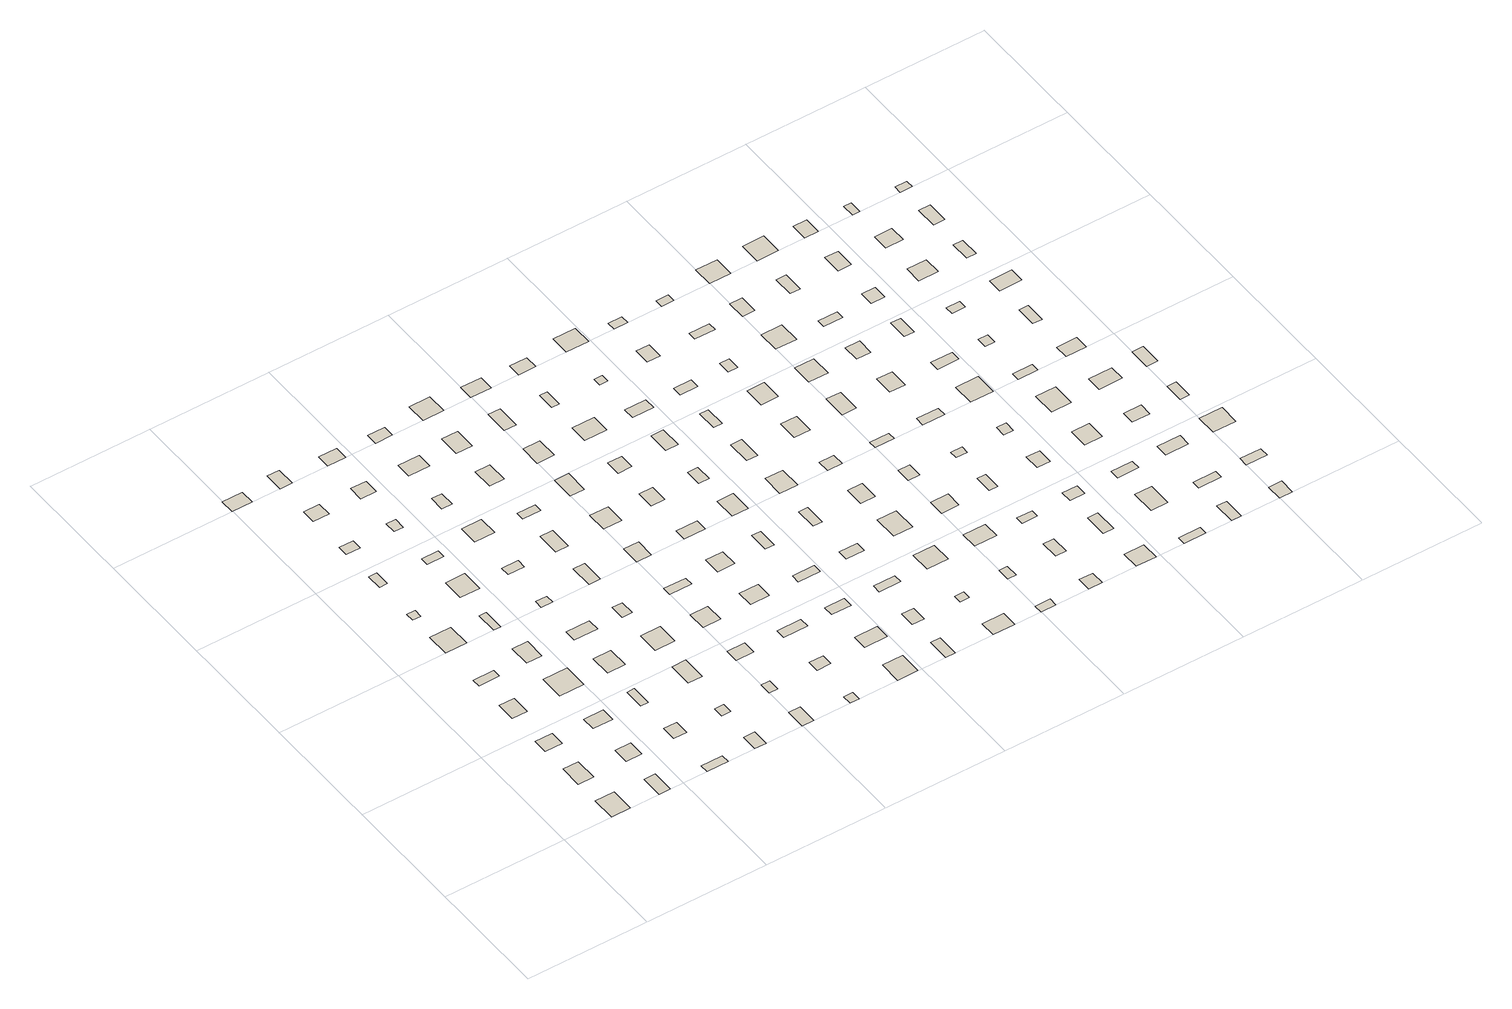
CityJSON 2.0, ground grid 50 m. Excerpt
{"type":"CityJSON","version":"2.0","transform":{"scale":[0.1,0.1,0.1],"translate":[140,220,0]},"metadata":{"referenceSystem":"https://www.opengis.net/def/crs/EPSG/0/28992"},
"CityObjects":{
"building1":{"type":"Building","attributes":{"roofType":"Gabled","yearOfConstruction":1996,"function":"Residential","storeysAboveGround":1},"geometry":[{"type":"MultiSurface","lod":"0","boundaries":[[[0,1,2,3]]]}]},
"building2":{"type":"Building","attributes":{"roofType":"Gabled","yearOfConstruction":1996,"function":"Residential","storeysAboveGround":1},"geometry":[{"type":"MultiSurface","lod":"0","boundaries":[[[4,5,6,7]]]}]},
"building3":{"type":"Building","attributes":{"roofType":"Flat","yearOfConstruction":2002,"function":"Residential","storeysAboveGround":4},"geometry":[{"type":"MultiSurface","lod":"0","boundaries":[[[8,9,10,11]]]}]},
"building4":{"type":"Building","attributes":{"roofType":"Hipped","yearOfConstruction":1972,"function":"Residential","storeysAboveGround":3},"geometry":[{"type":"MultiSurface","lod":"0","boundaries":[[[12,13,14,15]]]}]},
"building5":{"type":"Building","attributes":{"roofType":"Gabled","yearOfConstruction":1949,"function":"Residential","storeysAboveGround":3},"geometry":[{"type":"MultiSurface","lod":"0","boundaries":[[[16,17,18,19]]]}]},
"building6":{"type":"Building","attributes":{"roofType":"Flat","yearOfConstruction":1962,"function":"Residential","storeysAboveGround":5},"geometry":[{"type":"MultiSurface","lod":"0","boundaries":[[[20,21,22,23]]]}]},
"building7":{"type":"Building","attributes":{"roofType":"Shed","yearOfConstruction":1984,"function":"Industrial","storeysAboveGround":1},"geometry":[{"type":"MultiSurface","lod":"0","boundaries":[[[24,25,26,27]]]}]},
"building8":{"type":"Building","attributes":{"roofType":"Hipped","yearOfConstruction":1967,"function":"Residential","storeysAboveGround":1},"geometry":[{"type":"MultiSurface","lod":"0","boundaries":[[[28,29,30,31]]]}]},
"building9":{"type":"Building","attributes":{"roofType":"Flat","yearOfConstruction":2000,"function":"Residential","storeysAboveGround":4},"geometry":[{"type":"MultiSurface","lod":"0","boundaries":[[[32,33,34,35]]]}]},
"building10":{"type":"Building","attributes":{"roofType":"Flat","yearOfConstruction":2014,"function":"Industrial","storeysAboveGround":5},"geometry":[{"type":"MultiSurface","lod":"0","boundaries":[[[36,37,38,39]]]}]},
"building11":{"type":"Building","attributes":{"roofType":"Flat","yearOfConstruction":1978,"function":"Residential","storeysAboveGround":1},"geometry":[{"type":"MultiSurface","lod":"0","boundaries":[[[40,41,42,43]]]}]},
"building12":{"type":"Building","attributes":{"roofType":"Flat","yearOfConstruction":2001,"function":"Residential","storeysAboveGround":5},"geometry":[{"type":"MultiSurface","lod":"0","boundaries":[[[44,45,46,47]]]}]},
"building13":{"type":"Building","attributes":{"roofType":"Flat","yearOfConstruction":1983,"function":"Residential","storeysAboveGround":5},"geometry":[{"type":"MultiSurface","lod":"0","boundaries":[[[48,49,50,51]]]}]},
"building14":{"type":"Building","attributes":{"roofType":"Flat","yearOfConstruction":1979,"function":"Residential","storeysAboveGround":4},"geometry":[{"type":"MultiSurface","lod":"0","boundaries":[[[52,53,54,55]]]}]},
"building15":{"type":"Building","attributes":{"roofType":"Flat","yearOfConstruction":1981,"function":"Industrial","storeysAboveGround":1},"geometry":[{"type":"MultiSurface","lod":"0","boundaries":[[[56,57,58,59]]]}]},
"building16":{"type":"Building","attributes":{"roofType":"Flat","yearOfConstruction":2008,"function":"Residential","storeysAboveGround":4},"geometry":[{"type":"MultiSurface","lod":"0","boundaries":[[[60,61,62,63]]]}]},
"building17":{"type":"Building","attributes":{"roofType":"Pyramidal","yearOfConstruction":1965,"function":"Residential","storeysAboveGround":1},"geometry":[{"type":"MultiSurface","lod":"0","boundaries":[[[64,65,66,67]]]}]},
"building18":{"type":"Building","attributes":{"roofType":"Flat","yearOfConstruction":1945,"function":"Industrial","storeysAboveGround":4},"geometry":[{"type":"MultiSurface","lod":"0","boundaries":[[[68,69,70,71]]]}]},
"building19":{"type":"Building","attributes":{"roofType":"Gabled","yearOfConstruction":2014,"function":"Residential","storeysAboveGround":2},"geometry":[{"type":"MultiSurface","lod":"0","boundaries":[[[72,73,74,75]]]}]},
"building20":{"type":"Building","attributes":{"roofType":"Shed","yearOfConstruction":1977,"function":"Residential","storeysAboveGround":1},"geometry":[{"type":"MultiSurface","lod":"0","boundaries":[[[76,77,78,79]]]}]},
"building21":{"type":"Building","attributes":{"roofType":"Flat","yearOfConstruction":1972,"function":"Residential","storeysAboveGround":4},"geometry":[{"type":"MultiSurface","lod":"0","boundaries":[[[80,81,82,83]]]}]},
"building22":{"type":"Building","attributes":{"roofType":"Flat","yearOfConstruction":2009,"function":"Residential","storeysAboveGround":1},"geometry":[{"type":"MultiSurface","lod":"0","boundaries":[[[84,85,86,87]]]}]},
"building23":{"type":"Building","attributes":{"roofType":"Flat","yearOfConstruction":2013,"function":"Residential","storeysAboveGround":5},"geometry":[{"type":"MultiSurface","lod":"0","boundaries":[[[88,89,90,91]]]}]},
"building24":{"type":"Building","attributes":{"roofType":"Flat","yearOfConstruction":1987,"function":"Residential","storeysAboveGround":4},"geometry":[{"type":"MultiSurface","lod":"0","boundaries":[[[92,93,94,95]]]}]},
"building25":{"type":"Building","attributes":{"roofType":"Pyramidal","yearOfConstruction":2013,"function":"Residential","storeysAboveGround":2},"geometry":[{"type":"MultiSurface","lod":"0","boundaries":[[[96,97,98,99]]]}]},
"building26":{"type":"Building","attributes":{"roofType":"Flat","yearOfConstruction":2000,"function":"Residential","storeysAboveGround":4},"geometry":[{"type":"MultiSurface","lod":"0","boundaries":[[[100,101,102,103]]]}]},
"building27":{"type":"Building","attributes":{"roofType":"Flat","yearOfConstruction":1982,"function":"Residential","storeysAboveGround":5},"geometry":[{"type":"MultiSurface","lod":"0","boundaries":[[[104,105,106,107]]]}]},
"building28":{"type":"Building","attributes":{"roofType":"Hipped","yearOfConstruction":1953,"function":"Residential","storeysAboveGround":2},"geometry":[{"type":"MultiSurface","lod":"0","boundaries":[[[108,109,110,111]]]}]},
"building29":{"type":"Building","attributes":{"roofType":"Flat","yearOfConstruction":2005,"function":"Residential","storeysAboveGround":5},"geometry":[{"type":"MultiSurface","lod":"0","boundaries":[[[112,113,114,115]]]}]},
"building30":{"type":"Building","attributes":{"roofType":"Flat","yearOfConstruction":1994,"function":"Industrial","storeysAboveGround":5},"geometry":[{"type":"MultiSurface","lod":"0","boundaries":[[[116,117,118,119]]]}]},
"building31":{"type":"Building","attributes":{"roofType":"Pyramidal","yearOfConstruction":1973,"function":"Residential","storeysAboveGround":2},"geometry":[{"type":"MultiSurface","lod":"0","boundaries":[[[120,121,122,123]]]}]},
"building32":{"type":"Building","attributes":{"roofType":"Flat","yearOfConstruction":1960,"function":"Residential","storeysAboveGround":5},"geometry":[{"type":"MultiSurface","lod":"0","boundaries":[[[124,125,126,127]]]}]},
"building33":{"type":"Building","attributes":{"roofType":"Flat","yearOfConstruction":1960,"function":"Residential","storeysAboveGround":4},"geometry":[{"type":"MultiSurface","lod":"0","boundaries":[[[128,129,130,131]]]}]},
"building34":{"type":"Building","attributes":{"roofType":"Pyramidal","yearOfConstruction":1958,"function":"Residential","storeysAboveGround":1},"geometry":[{"type":"MultiSurface","lod":"0","boundaries":[[[132,133,134,135]]]}]},
"building35":{"type":"Building","attributes":{"roofType":"Flat","yearOfConstruction":1995,"function":"Residential","storeysAboveGround":4},"geometry":[{"type":"MultiSurface","lod":"0","boundaries":[[[136,137,138,139]]]}]},
"building36":{"type":"Building","attributes":{"roofType":"Flat","yearOfConstruction":1995,"function":"Residential","storeysAboveGround":4},"geometry":[{"type":"MultiSurface","lod":"0","boundaries":[[[140,141,142,143]]]}]},
"building37":{"type":"Building","attributes":{"roofType":"Flat","yearOfConstruction":1994,"function":"Residential","storeysAboveGround":2},"geometry":[{"type":"MultiSurface","lod":"0","boundaries":[[[144,145,146,147]]]}]},
"building38":{"type":"Building","attributes":{"roofType":"Pyramidal","yearOfConstruction":1971,"function":"Residential","storeysAboveGround":3},"geometry":[{"type":"MultiSurface","lod":"0","boundaries":[[[148,149,150,151]]]}]},
"building39":{"type":"Building","attributes":{"roofType":"Hipped","yearOfConstruction":1962,"function":"Residential","storeysAboveGround":3},"geometry":[{"type":"MultiSurface","lod":"0","boundaries":[[[152,153,154,155]]]}]},
"building40":{"type":"Building","attributes":{"roofType":"Shed","yearOfConstruction":1961,"function":"Residential","storeysAboveGround":2},"geometry":[{"type":"MultiSurface","lod":"0","boundaries":[[[156,157,158,159]]]}]},
"building41":{"type":"Building","attributes":{"roofType":"Hipped","yearOfConstruction":2009,"function":"Residential","storeysAboveGround":3},"geometry":[{"type":"MultiSurface","lod":"0","boundaries":[[[160,161,162,163]]]}]},
"building42":{"type":"Building","attributes":{"roofType":"Gabled","yearOfConstruction":1947,"function":"Residential","storeysAboveGround":3},"geometry":[{"type":"MultiSurface","lod":"0","boundaries":[[[164,165,166,167]]]}]},
"building43":{"type":"Building","attributes":{"roofType":"Pyramidal","yearOfConstruction":1949,"function":"Industrial","storeysAboveGround":1},"geometry":[{"type":"MultiSurface","lod":"0","boundaries":[[[168,169,170,171]]]}]},
"building44":{"type":"Building","attributes":{"roofType":"Flat","yearOfConstruction":1952,"function":"Residential","storeysAboveGround":5},"geometry":[{"type":"MultiSurface","lod":"0","boundaries":[[[172,173,174,175]]]}]},
"building45":{"type":"Building","attributes":{"roofType":"Flat","yearOfConstruction":1963,"function":"Industrial","storeysAboveGround":4},"geometry":[{"type":"MultiSurface","lod":"0","boundaries":[[[176,177,178,179]]]}]},
"building46":{"type":"Building","attributes":{"roofType":"Gabled","yearOfConstruction":1976,"function":"Industrial","storeysAboveGround":2},"geometry":[{"type":"MultiSurface","lod":"0","boundaries":[[[180,181,182,183]]]}]},
"building47":{"type":"Building","attributes":{"roofType":"Flat","yearOfConstruction":1953,"function":"Residential","storeysAboveGround":3},"geometry":[{"type":"MultiSurface","lod":"0","boundaries":[[[184,185,186,187]]]}]},
"building48":{"type":"Building","attributes":{"roofType":"Gabled","yearOfConstruction":1967,"function":"Residential","storeysAboveGround":3},"geometry":[{"type":"MultiSurface","lod":"0","boundaries":[[[188,189,190,191]]]}]},
"building49":{"type":"Building","attributes":{"roofType":"Pyramidal","yearOfConstruction":1972,"function":"Residential","storeysAboveGround":1},"geometry":[{"type":"MultiSurface","lod":"0","boundaries":[[[192,193,194,195]]]}]},
"building50":{"type":"Building","attributes":{"roofType":"Shed","yearOfConstruction":1945,"function":"Residential","storeysAboveGround":2},"geometry":[{"type":"MultiSurface","lod":"0","boundaries":[[[196,197,198,199]]]}]},
"building51":{"type":"Building","attributes":{"roofType":"Flat","yearOfConstruction":1978,"function":"Residential","storeysAboveGround":2},"geometry":[{"type":"MultiSurface","lod":"0","boundaries":[[[200,201,202,203]]]}]},
"building52":{"type":"Building","attributes":{"roofType":"Flat","yearOfConstruction":1962,"function":"Residential","storeysAboveGround":3},"geometry":[{"type":"MultiSurface","lod":"0","boundaries":[[[204,205,206,207]]]}]},
"building53":{"type":"Building","attributes":{"roofType":"Flat","yearOfConstruction":1951,"function":"Residential","storeysAboveGround":3},"geometry":[{"type":"MultiSurface","lod":"0","boundaries":[[[208,209,210,211]]]}]},
"building54":{"type":"Building","attributes":{"roofType":"Pyramidal","yearOfConstruction":2001,"function":"Residential","storeysAboveGround":3},"geometry":[{"type":"MultiSurface","lod":"0","boundaries":[[[212,213,214,215]]]}]},
"building55":{"type":"Building","attributes":{"roofType":"Gabled","yearOfConstruction":1983,"function":"Residential","storeysAboveGround":3},"geometry":[{"type":"MultiSurface","lod":"0","boundaries":[[[216,217,218,219]]]}]},
"building56":{"type":"Building","attributes":{"roofType":"Flat","yearOfConstruction":1992,"function":"Residential","storeysAboveGround":4},"geometry":[{"type":"MultiSurface","lod":"0","boundaries":[[[220,221,222,223]]]}]},
"building57":{"type":"Building","attributes":{"roofType":"Flat","yearOfConstruction":2005,"function":"Residential","storeysAboveGround":4},"geometry":[{"type":"MultiSurface","lod":"0","boundaries":[[[224,225,226,227]]]}]},
"building58":{"type":"Building","attributes":{"roofType":"Flat","yearOfConstruction":2009,"function":"Residential","storeysAboveGround":3},"geometry":[{"type":"MultiSurface","lod":"0","boundaries":[[[228,229,230,231]]]}]},
"building59":{"type":"Building","attributes":{"roofType":"Shed","yearOfConstruction":2012,"function":"Residential","storeysAboveGround":1},"geometry":[{"type":"MultiSurface","lod":"0","boundaries":[[[232,233,234,235]]]}]},
"building60":{"type":"Building","attributes":{"roofType":"Gabled","yearOfConstruction":1988,"function":"Residential","storeysAboveGround":1},"geometry":[{"type":"MultiSurface","lod":"0","boundaries":[[[236,237,238,239]]]}]},
"building61":{"type":"Building","attributes":{"roofType":"Pyramidal","yearOfConstruction":1962,"function":"Residential","storeysAboveGround":1},"geometry":[{"type":"MultiSurface","lod":"0","boundaries":[[[240,241,242,243]]]}]},
"building62":{"type":"Building","attributes":{"roofType":"Flat","yearOfConstruction":1955,"function":"Residential","storeysAboveGround":4},"geometry":[{"type":"MultiSurface","lod":"0","boundaries":[[[244,245,246,247]]]}]},
"building63":{"type":"Building","attributes":{"roofType":"Flat","yearOfConstruction":1963,"function":"Residential","storeysAboveGround":5},"geometry":[{"type":"MultiSurface","lod":"0","boundaries":[[[248,249,250,251]]]}]},
"building64":{"type":"Building","attributes":{"roofType":"Flat","yearOfConstruction":1989,"function":"Residential","storeysAboveGround":5},"geometry":[{"type":"MultiSurface","lod":"0","boundaries":[[[252,253,254,255]]]}]},
"building65":{"type":"Building","attributes":{"roofType":"Gabled","yearOfConstruction":1988,"function":"Residential","storeysAboveGround":3},"geometry":[{"type":"MultiSurface","lod":"0","boundaries":[[[256,257,258,259]]]}]},
"building66":{"type":"Building","attributes":{"roofType":"Pyramidal","yearOfConstruction":2003,"function":"Residential","storeysAboveGround":1},"geometry":[{"type":"MultiSurface","lod":"0","boundaries":[[[260,261,262,263]]]}]},
"building67":{"type":"Building","attributes":{"roofType":"Flat","yearOfConstruction":2008,"function":"Residential","storeysAboveGround":4},"geometry":[{"type":"MultiSurface","lod":"0","boundaries":[[[264,265,266,267]]]}]},
"building68":{"type":"Building","attributes":{"roofType":"Flat","yearOfConstruction":1965,"function":"Residential","storeysAboveGround":5},"geometry":[{"type":"MultiSurface","lod":"0","boundaries":[[[268,269,270,271]]]}]},
"building69":{"type":"Building","attributes":{"roofType":"Flat","yearOfConstruction":1985,"function":"Residential","storeysAboveGround":4},"geometry":[{"type":"MultiSurface","lod":"0","boundaries":[[[272,273,274,275]]]}]},
"building70":{"type":"Building","attributes":{"roofType":"Shed","yearOfConstruction":1958,"function":"Residential","storeysAboveGround":1},"geometry":[{"type":"MultiSurface","lod":"0","boundaries":[[[276,277,278,279]]]}]},
"building71":{"type":"Building","attributes":{"roofType":"Flat","yearOfConstruction":2007,"function":"Residential","storeysAboveGround":4},"geometry":[{"type":"MultiSurface","lod":"0","boundaries":[[[280,281,282,283]]]}]},
"building72":{"type":"Building","attributes":{"roofType":"Hipped","yearOfConstruction":2006,"function":"Residential","storeysAboveGround":2},"geometry":[{"type":"MultiSurface","lod":"0","boundaries":[[[284,285,286,287]]]}]},
"building73":{"type":"Building","attributes":{"roofType":"Gabled","yearOfConstruction":1975,"function":"Residential","storeysAboveGround":3},"geometry":[{"type":"MultiSurface","lod":"0","boundaries":[[[288,289,290,291]]]}]},
"building74":{"type":"Building","attributes":{"roofType":"Flat","yearOfConstruction":1982,"function":"Residential","storeysAboveGround":5},"geometry":[{"type":"MultiSurface","lod":"0","boundaries":[[[292,293,294,295]]]}]},
"building75":{"type":"Building","attributes":{"roofType":"Shed","yearOfConstruction":2003,"function":"Industrial","storeysAboveGround":1},"geometry":[{"type":"MultiSurface","lod":"0","boundaries":[[[296,297,298,299]]]}]},
"building76":{"type":"Building","attributes":{"roofType":"Shed","yearOfConstruction":1969,"function":"Residential","storeysAboveGround":3},"geometry":[{"type":"MultiSurface","lod":"0","boundaries":[[[300,301,302,303]]]}]},
"building77":{"type":"Building","attributes":{"roofType":"Pyramidal","yearOfConstruction":1982,"function":"Residential","storeysAboveGround":2},"geometry":[{"type":"MultiSurface","lod":"0","boundaries":[[[304,305,306,307]]]}]},
"building78":{"type":"Building","attributes":{"roofType":"Pyramidal","yearOfConstruction":1997,"function":"Residential","storeysAboveGround":3},"geometry":[{"type":"MultiSurface","lod":"0","boundaries":[[[308,309,310,311]]]}]},
"building79":{"type":"Building","attributes":{"roofType":"Shed","yearOfConstruction":1974,"function":"Residential","storeysAboveGround":3},"geometry":[{"type":"MultiSurface","lod":"0","boundaries":[[[312,313,314,315]]]}]},
"building80":{"type":"Building","attributes":{"roofType":"Flat","yearOfConstruction":1969,"function":"Residential","storeysAboveGround":4},"geometry":[{"type":"MultiSurface","lod":"0","boundaries":[[[316,317,318,319]]]}]},
"building81":{"type":"Building","attributes":{"roofType":"Shed","yearOfConstruction":1960,"function":"Residential","storeysAboveGround":1},"geometry":[{"type":"MultiSurface","lod":"0","boundaries":[[[320,321,322,323]]]}]},
"building82":{"type":"Building","attributes":{"roofType":"Shed","yearOfConstruction":2000,"function":"Residential","storeysAboveGround":2},"geometry":[{"type":"MultiSurface","lod":"0","boundaries":[[[324,325,326,327]]]}]},
"building83":{"type":"Building","attributes":{"roofType":"Flat","yearOfConstruction":1983,"function":"Residential","storeysAboveGround":4},"geometry":[{"type":"MultiSurface","lod":"0","boundaries":[[[328,329,330,331]]]}]},
"building84":{"type":"Building","attributes":{"roofType":"Flat","yearOfConstruction":2013,"function":"Residential","storeysAboveGround":5},"geometry":[{"type":"MultiSurface","lod":"0","boundaries":[[[332,333,334,335]]]}]},
"building85":{"type":"Building","attributes":{"roofType":"Flat","yearOfConstruction":1966,"function":"Industrial","storeysAboveGround":4},"geometry":[{"type":"MultiSurface","lod":"0","boundaries":[[[336,337,338,339]]]}]},
"building86":{"type":"Building","attributes":{"roofType":"Flat","yearOfConstruction":1994,"function":"Industrial","storeysAboveGround":4},"geometry":[{"type":"MultiSurface","lod":"0","boundaries":[[[340,341,342,343]]]}]},
"building87":{"type":"Building","attributes":{"roofType":"Hipped","yearOfConstruction":1981,"function":"Industrial","storeysAboveGround":1},"geometry":[{"type":"MultiSurface","lod":"0","boundaries":[[[344,345,346,347]]]}]},
"building88":{"type":"Building","attributes":{"roofType":"Flat","yearOfConstruction":1978,"function":"Residential","storeysAboveGround":5},"geometry":[{"type":"MultiSurface","lod":"0","boundaries":[[[348,349,350,351]]]}]},
"building89":{"type":"Building","attributes":{"roofType":"Flat","yearOfConstruction":1945,"function":"Residential","storeysAboveGround":5},"geometry":[{"type":"MultiSurface","lod":"0","boundaries":[[[352,353,354,355]]]}]},
"building90":{"type":"Building","attributes":{"roofType":"Flat","yearOfConstruction":2012,"function":"Residential","storeysAboveGround":3},"geometry":[{"type":"MultiSurface","lod":"0","boundaries":[[[356,357,358,359]]]}]},
"building91":{"type":"Building","attributes":{"roofType":"Flat","yearOfConstruction":1953,"function":"Residential","storeysAboveGround":3},"geometry":[{"type":"MultiSurface","lod":"0","boundaries":[[[360,361,362,363]]]}]},
"building92":{"type":"Building","attributes":{"roofType":"Shed","yearOfConstruction":1977,"function":"Residential","storeysAboveGround":1},"geometry":[{"type":"MultiSurface","lod":"0","boundaries":[[[364,365,366,367]]]}]},
"building93":{"type":"Building","attributes":{"roofType":"Flat","yearOfConstruction":1994,"function":"Residential","storeysAboveGround":4},"geometry":[{"type":"MultiSurface","lod":"0","boundaries":[[[368,369,370,371]]]}]},
"building94":{"type":"Building","attributes":{"roofType":"Flat","yearOfConstruction":1950,"function":"Residential","storeysAboveGround":5},"geometry":[{"type":"MultiSurface","lod":"0","boundaries":[[[372,373,374,375]]]}]},
"building95":{"type":"Building","attributes":{"roofType":"Hipped","yearOfConstruction":1967,"function":"Residential","storeysAboveGround":2},"geometry":[{"type":"MultiSurface","lod":"0","boundaries":[[[376,377,378,379]]]}]},
"building96":{"type":"Building","attributes":{"roofType":"Hipped","yearOfConstruction":1963,"function":"Residential","storeysAboveGround":2},"geometry":[{"type":"MultiSurface","lod":"0","boundaries":[[[380,381,382,383]]]}]},
"building97":{"type":"Building","attributes":{"roofType":"Flat","yearOfConstruction":1965,"function":"Residential","storeysAboveGround":4},"geometry":[{"type":"MultiSurface","lod":"0","boundaries":[[[384,385,386,387]]]}]},
"building98":{"type":"Building","attributes":{"roofType":"Flat","yearOfConstruction":1966,"function":"Residential","storeysAboveGround":5},"geometry":[{"type":"MultiSurface","lod":"0","boundaries":[[[388,389,390,391]]]}]},
"building99":{"type":"Building","attributes":{"roofType":"Flat","yearOfConstruction":1948,"function":"Residential","storeysAboveGround":4},"geometry":[{"type":"MultiSurface","lod":"0","boundaries":[[[392,393,394,395]]]}]},
"building100":{"type":"Building","attributes":{"roofType":"Flat","yearOfConstruction":2000,"function":"Residential","storeysAboveGround":4},"geometry":[{"type":"MultiSurface","lod":"0","boundaries":[[[396,397,398,399]]]}]},
"building101":{"type":"Building","attributes":{"roofType":"Flat","yearOfConstruction":1978,"function":"Residential","storeysAboveGround":3},"geometry":[{"type":"MultiSurface","lod":"0","boundaries":[[[400,401,402,403]]]}]},
"building102":{"type":"Building","attributes":{"roofType":"Shed","yearOfConstruction":1951,"function":"Residential","storeysAboveGround":3},"geometry":[{"type":"MultiSurface","lod":"0","boundaries":[[[404,405,406,407]]]}]},
"building103":{"type":"Building","attributes":{"roofType":"Hipped","yearOfConstruction":1949,"function":"Residential","storeysAboveGround":1},"geometry":[{"type":"MultiSurface","lod":"0","boundaries":[[[408,409,410,411]]]}]},
"building104":{"type":"Building","attributes":{"roofType":"Flat","yearOfConstruction":1980,"function":"Residential","storeysAboveGround":4},"geometry":[{"type":"MultiSurface","lod":"0","boundaries":[[[412,413,414,415]]]}]},
"building105":{"type":"Building","attributes":{"roofType":"Shed","yearOfConstruction":1979,"function":"Residential","storeysAboveGround":3},"geometry":[{"type":"MultiSurface","lod":"0","boundaries":[[[416,417,418,419]]]}]},
"building106":{"type":"Building","attributes":{"roofType":"Flat","yearOfConstruction":1962,"function":"Residential","storeysAboveGround":2},"geometry":[{"type":"MultiSurface","lod":"0","boundaries":[[[420,421,422,423]]]}]},
"building107":{"type":"Building","attributes":{"roofType":"Shed","yearOfConstruction":1950,"function":"Industrial","storeysAboveGround":1},"geometry":[{"type":"MultiSurface","lod":"0","boundaries":[[[424,425,426,427]]]}]},
"building108":{"type":"Building","attributes":{"roofType":"Shed","yearOfConstruction":1980,"function":"Residential","storeysAboveGround":1},"geometry":[{"type":"MultiSurface","lod":"0","boundaries":[[[428,429,430,431]]]}]},
"building109":{"type":"Building","attributes":{"roofType":"Shed","yearOfConstruction":2001,"function":"Residential","storeysAboveGround":1},"geometry":[{"type":"MultiSurface","lod":"0","boundaries":[[[432,433,434,435]]]}]},
"building110":{"type":"Building","attributes":{"roofType":"Hipped","yearOfConstruction":1964,"function":"Residential","storeysAboveGround":2},"geometry":[{"type":"MultiSurface","lod":"0","boundaries":[[[436,437,438,439]]]}]},
"building111":{"type":"Building","attributes":{"roofType":"Shed","yearOfConstruction":1969,"function":"Residential","storeysAboveGround":2},"geometry":[{"type":"MultiSurface","lod":"0","boundaries":[[[440,441,442,443]]]}]},
"building112":{"type":"Building","attributes":{"roofType":"Flat","yearOfConstruction":1982,"function":"Residential","storeysAboveGround":2},"geometry":[{"type":"MultiSurface","lod":"0","boundaries":[[[444,445,446,447]]]}]},
"building113":{"type":"Building","attributes":{"roofType":"Flat","yearOfConstruction":2006,"function":"Residential","storeysAboveGround":5},"geometry":[{"type":"MultiSurface","lod":"0","boundaries":[[[448,449,450,451]]]}]},
"building114":{"type":"Building","attributes":{"roofType":"Flat","yearOfConstruction":2009,"function":"Industrial","storeysAboveGround":4},"geometry":[{"type":"MultiSurface","lod":"0","boundaries":[[[452,453,454,455]]]}]},
"building115":{"type":"Building","attributes":{"roofType":"Flat","yearOfConstruction":1993,"function":"Residential","storeysAboveGround":3},"geometry":[{"type":"MultiSurface","lod":"0","boundaries":[[[456,457,458,459]]]}]},
"building116":{"type":"Building","attributes":{"roofType":"Gabled","yearOfConstruction":1947,"function":"Residential","storeysAboveGround":2},"geometry":[{"type":"MultiSurface","lod":"0","boundaries":[[[460,461,462,463]]]}]},
"building117":{"type":"Building","attributes":{"roofType":"Hipped","yearOfConstruction":1960,"function":"Residential","storeysAboveGround":3},"geometry":[{"type":"MultiSurface","lod":"0","boundaries":[[[464,465,466,467]]]}]},
"building118":{"type":"Building","attributes":{"roofType":"Hipped","yearOfConstruction":2011,"function":"Residential","storeysAboveGround":2},"geometry":[{"type":"MultiSurface","lod":"0","boundaries":[[[468,469,470,471]]]}]},
"building119":{"type":"Building","attributes":{"roofType":"Gabled","yearOfConstruction":1975,"function":"Residential","storeysAboveGround":2},"geometry":[{"type":"MultiSurface","lod":"0","boundaries":[[[472,473,474,475]]]}]},
"building120":{"type":"Building","attributes":{"roofType":"Shed","yearOfConstruction":1982,"function":"Residential","storeysAboveGround":3},"geometry":[{"type":"MultiSurface","lod":"0","boundaries":[[[476,477,478,479]]]}]},
"building121":{"type":"Building","attributes":{"roofType":"Pyramidal","yearOfConstruction":1957,"function":"Residential","storeysAboveGround":1},"geometry":[{"type":"MultiSurface","lod":"0","boundaries":[[[480,481,482,483]]]}]},
"building122":{"type":"Building","attributes":{"roofType":"Flat","yearOfConstruction":1976,"function":"Residential","storeysAboveGround":5},"geometry":[{"type":"MultiSurface","lod":"0","boundaries":[[[484,485,486,487]]]}]},
"building123":{"type":"Building","attributes":{"roofType":"Hipped","yearOfConstruction":1956,"function":"Residential","storeysAboveGround":3},"geometry":[{"type":"MultiSurface","lod":"0","boundaries":[[[488,489,490,491]]]}]},
"building124":{"type":"Building","attributes":{"roofType":"Gabled","yearOfConstruction":1965,"function":"Residential","storeysAboveGround":2},"geometry":[{"type":"MultiSurface","lod":"0","boundaries":[[[492,493,494,495]]]}]},
"building125":{"type":"Building","attributes":{"roofType":"Flat","yearOfConstruction":1998,"function":"Residential","storeysAboveGround":5},"geometry":[{"type":"MultiSurface","lod":"0","boundaries":[[[496,497,498,499]]]}]},
"building126":{"type":"Building","attributes":{"roofType":"Gabled","yearOfConstruction":2006,"function":"Residential","storeysAboveGround":2},"geometry":[{"type":"MultiSurface","lod":"0","boundaries":[[[500,501,502,503]]]}]},
"building127":{"type":"Building","attributes":{"roofType":"Pyramidal","yearOfConstruction":2003,"function":"Industrial","storeysAboveGround":3},"geometry":[{"type":"MultiSurface","lod":"0","boundaries":[[[504,505,506,507]]]}]},
"building128":{"type":"Building","attributes":{"roofType":"Pyramidal","yearOfConstruction":2003,"function":"Residential","storeysAboveGround":1},"geometry":[{"type":"MultiSurface","lod":"0","boundaries":[[[508,509,510,511]]]}]},
"building129":{"type":"Building","attributes":{"roofType":"Flat","yearOfConstruction":1953,"function":"Residential","storeysAboveGround":4},"geometry":[{"type":"MultiSurface","lod":"0","boundaries":[[[512,513,514,515]]]}]},
"building130":{"type":"Building","attributes":{"roofType":"Flat","yearOfConstruction":1983,"function":"Residential","storeysAboveGround":4},"geometry":[{"type":"MultiSurface","lod":"0","boundaries":[[[516,517,518,519]]]}]},
"building131":{"type":"Building","attributes":{"roofType":"Flat","yearOfConstruction":2001,"function":"Residential","storeysAboveGround":4},"geometry":[{"type":"MultiSurface","lod":"0","boundaries":[[[520,521,522,523]]]}]},
"building132":{"type":"Building","attributes":{"roofType":"Shed","yearOfConstruction":1949,"function":"Residential","storeysAboveGround":2},"geometry":[{"type":"MultiSurface","lod":"0","boundaries":[[[524,525,526,527]]]}]},
"building133":{"type":"Building","attributes":{"roofType":"Flat","yearOfConstruction":1985,"function":"Residential","storeysAboveGround":1},"geometry":[{"type":"MultiSurface","lod":"0","boundaries":[[[528,529,530,531]]]}]},
"building134":{"type":"Building","attributes":{"roofType":"Pyramidal","yearOfConstruction":2007,"function":"Residential","storeysAboveGround":2},"geometry":[{"type":"MultiSurface","lod":"0","boundaries":[[[532,533,534,535]]]}]},
"building135":{"type":"Building","attributes":{"roofType":"Flat","yearOfConstruction":1980,"function":"Residential","storeysAboveGround":4},"geometry":[{"type":"MultiSurface","lod":"0","boundaries":[[[536,537,538,539]]]}]},
"building136":{"type":"Building","attributes":{"roofType":"Flat","yearOfConstruction":1985,"function":"Residential","storeysAboveGround":5},"geometry":[{"type":"MultiSurface","lod":"0","boundaries":[[[540,541,542,543]]]}]},
"building137":{"type":"Building","attributes":{"roofType":"Flat","yearOfConstruction":1961,"function":"Industrial","storeysAboveGround":4},"geometry":[{"type":"MultiSurface","lod":"0","boundaries":[[[544,545,546,547]]]}]},
"building138":{"type":"Building","attributes":{"roofType":"Flat","yearOfConstruction":1993,"function":"Industrial","storeysAboveGround":5},"geometry":[{"type":"MultiSurface","lod":"0","boundaries":[[[548,549,550,551]]]}]},
"building139":{"type":"Building","attributes":{"roofType":"Gabled","yearOfConstruction":1994,"function":"Industrial","storeysAboveGround":1},"geometry":[{"type":"MultiSurface","lod":"0","boundaries":[[[552,553,554,555]]]}]},
"building140":{"type":"Building","attributes":{"roofType":"Hipped","yearOfConstruction":2009,"function":"Residential","storeysAboveGround":3},"geometry":[{"type":"MultiSurface","lod":"0","boundaries":[[[556,557,558,559]]]}]},
"building141":{"type":"Building","attributes":{"roofType":"Flat","yearOfConstruction":1970,"function":"Residential","storeysAboveGround":4},"geometry":[{"type":"MultiSurface","lod":"0","boundaries":[[[560,561,562,563]]]}]},
"building142":{"type":"Building","attributes":{"roofType":"Flat","yearOfConstruction":1993,"function":"Residential","storeysAboveGround":4},"geometry":[{"type":"MultiSurface","lod":"0","boundaries":[[[564,565,566,567]]]}]},
"building143":{"type":"Building","attributes":{"roofType":"Flat","yearOfConstruction":1978,"function":"Residential","storeysAboveGround":5},"geometry":[{"type":"MultiSurface","lod":"0","boundaries":[[[568,569,570,571]]]}]},
"building144":{"type":"Building","attributes":{"roofType":"Gabled","yearOfConstruction":1973,"function":"Industrial","storeysAboveGround":3},"geometry":[{"type":"MultiSurface","lod":"0","boundaries":[[[572,573,574,575]]]}]},
"building145":{"type":"Building","attributes":{"roofType":"Flat","yearOfConstruction":1973,"function":"Industrial","storeysAboveGround":5},"geometry":[{"type":"MultiSurface","lod":"0","boundaries":[[[576,577,578,579]]]}]},
"building146":{"type":"Building","attributes":{"roofType":"Pyramidal","yearOfConstruction":1978,"function":"Residential","storeysAboveGround":2},"geometry":[{"type":"MultiSurface","lod":"0","boundaries":[[[580,581,582,583]]]}]},
"building147":{"type":"Building","attributes":{"roofType":"Gabled","yearOfConstruction":1980,"function":"Residential","storeysAboveGround":3},"geometry":[{"type":"MultiSurface","lod":"0","boundaries":[[[584,585,586,587]]]}]},
"building148":{"type":"Building","attributes":{"roofType":"Shed","yearOfConstruction":1967,"function":"Residential","storeysAboveGround":1},"geometry":[{"type":"MultiSurface","lod":"0","boundaries":[[[588,589,590,591]]]}]},
"building149":{"type":"Building","attributes":{"roofType":"Hipped","yearOfConstruction":1984,"function":"Residential","storeysAboveGround":2},"geometry":[{"type":"MultiSurface","lod":"0","boundaries":[[[592,593,594,595]]]}]},
"building150":{"type":"Building","attributes":{"roofType":"Flat","yearOfConstruction":1966,"function":"Residential","storeysAboveGround":4},"geometry":[{"type":"MultiSurface","lod":"0","boundaries":[[[596,597,598,599]]]}]},
"building151":{"type":"Building","attributes":{"roofType":"Shed","yearOfConstruction":1954,"function":"Residential","storeysAboveGround":2},"geometry":[{"type":"MultiSurface","lod":"0","boundaries":[[[600,601,602,603]]]}]},
"building152":{"type":"Building","attributes":{"roofType":"Flat","yearOfConstruction":2014,"function":"Residential","storeysAboveGround":5},"geometry":[{"type":"MultiSurface","lod":"0","boundaries":[[[604,605,606,607]]]}]},
"building153":{"type":"Building","attributes":{"roofType":"Flat","yearOfConstruction":1982,"function":"Residential","storeysAboveGround":4},"geometry":[{"type":"MultiSurface","lod":"0","boundaries":[[[608,609,610,611]]]}]},
"building154":{"type":"Building","attributes":{"roofType":"Shed","yearOfConstruction":1990,"function":"Residential","storeysAboveGround":1},"geometry":[{"type":"MultiSurface","lod":"0","boundaries":[[[612,613,614,615]]]}]},
"building155":{"type":"Building","attributes":{"roofType":"Gabled","yearOfConstruction":1963,"function":"Industrial","storeysAboveGround":1},"geometry":[{"type":"MultiSurface","lod":"0","boundaries":[[[616,617,618,619]]]}]},
"building156":{"type":"Building","attributes":{"roofType":"Flat","yearOfConstruction":1966,"function":"Residential","storeysAboveGround":1},"geometry":[{"type":"MultiSurface","lod":"0","boundaries":[[[620,621,622,623]]]}]},
"building157":{"type":"Building","attributes":{"roofType":"Flat","yearOfConstruction":1987,"function":"Industrial","storeysAboveGround":2},"geometry":[{"type":"MultiSurface","lod":"0","boundaries":[[[624,625,626,627]]]}]},
"building158":{"type":"Building","attributes":{"roofType":"Hipped","yearOfConstruction":1945,"function":"Residential","storeysAboveGround":1},"geometry":[{"type":"MultiSurface","lod":"0","boundaries":[[[628,629,630,631]]]}]},
"building159":{"type":"Building","attributes":{"roofType":"Gabled","yearOfConstruction":1949,"function":"Residential","storeysAboveGround":2},"geometry":[{"type":"MultiSurface","lod":"0","boundaries":[[[632,633,634,635]]]}]},
"building160":{"type":"Building","attributes":{"roofType":"Hipped","yearOfConstruction":1980,"function":"Residential","storeysAboveGround":1},"geometry":[{"type":"MultiSurface","lod":"0","boundaries":[[[636,637,638,639]]]}]}
},
"vertices":[
[279,0,0],[279,99,0],[200,99,0],[200,0,0],
[263,200,0],[263,292,0],[200,292,0],[200,200,0],
[270,400,0],[270,460,0],[200,460,0],[200,400,0],
[264,600,0],[264,679,0],[200,679,0],[200,600,0],
[446,0,0],[446,92,0],[400,92,0],[400,0,0],
[285,800,0],[285,834,0],[200,834,0],[200,800,0],
[466,200,0],[466,267,0],[400,267,0],[400,200,0],
[287,1000,0],[287,1096,0],[200,1096,0],[200,1000,0],
[482,400,0],[482,456,0],[400,456,0],[400,400,0],
[234,1200,0],[234,1235,0],[200,1235,0],[200,1200,0],
[500,600,0],[500,699,0],[400,699,0],[400,600,0],
[232,1400,0],[232,1464,0],[200,1464,0],[200,1400,0],
[688,0,0],[688,34,0],[600,34,0],[600,0,0],
[84,2000,0],[84,2060,0],[0,2060,0],[0,2000,0],
[463,800,0],[463,886,0],[400,886,0],[400,800,0],
[654,200,0],[654,262,0],[600,262,0],[600,200,0],
[257,1600,0],[257,1642,0],[200,1642,0],[200,1600,0],
[430,1000,0],[430,1086,0],[400,1086,0],[400,1000,0],
[631,400,0],[631,483,0],[600,483,0],[600,400,0],
[266,1800,0],[266,1858,0],[200,1858,0],[200,1800,0],
[480,1200,0],[480,1289,0],[400,1289,0],[400,1200,0],
[673,600,0],[673,686,0],[600,686,0],[600,600,0],
[848,0,0],[848,68,0],[800,68,0],[800,0,0],
[251,2000,0],[251,2078,0],[200,2078,0],[200,2000,0],
[469,1400,0],[469,1434,0],[400,1434,0],[400,1400,0],
[838,200,0],[838,243,0],[800,243,0],[800,200,0],
[697,800,0],[697,850,0],[600,850,0],[600,800,0],
[439,1600,0],[439,1647,0],[400,1647,0],[400,1600,0],
[647,1000,0],[647,1035,0],[600,1035,0],[600,1000,0],
[858,400,0],[858,499,0],[800,499,0],[800,400,0],
[465,1800,0],[465,1862,0],[400,1862,0],[400,1800,0],
[668,1200,0],[668,1238,0],[600,1238,0],[600,1200,0],
[882,600,0],[882,687,0],[800,687,0],[800,600,0],
[1048,0,0],[1048,83,0],[1000,83,0],[1000,0,0],
[475,2000,0],[475,2055,0],[400,2055,0],[400,2000,0],
[842,800,0],[842,860,0],[800,860,0],[800,800,0],
[682,1400,0],[682,1479,0],[600,1479,0],[600,1400,0],
[1036,200,0],[1036,248,0],[1000,248,0],[1000,200,0],
[643,1600,0],[643,1662,0],[600,1662,0],[600,1600,0],
[848,1000,0],[848,1095,0],[800,1095,0],[800,1000,0],
[1073,400,0],[1073,454,0],[1000,454,0],[1000,400,0],
[689,1800,0],[689,1864,0],[600,1864,0],[600,1800,0],
[852,1200,0],[852,1294,0],[800,1294,0],[800,1200,0],
[1238,0,0],[1238,38,0],[1200,38,0],[1200,0,0],
[1074,600,0],[1074,677,0],[1000,677,0],[1000,600,0],
[671,2000,0],[671,2047,0],[600,2047,0],[600,2000,0],
[875,1400,0],[875,1433,0],[800,1433,0],[800,1400,0],
[1091,800,0],[1091,836,0],[1000,836,0],[1000,800,0],
[1258,200,0],[1258,247,0],[1200,247,0],[1200,200,0],
[861,1600,0],[861,1686,0],[800,1686,0],[800,1600,0],
[1061,1000,0],[1061,1077,0],[1000,1077,0],[1000,1000,0],
[1299,400,0],[1299,440,0],[1200,440,0],[1200,400,0],
[866,1800,0],[866,1887,0],[800,1887,0],[800,1800,0],
[1076,1200,0],[1076,1282,0],[1000,1282,0],[1000,1200,0],
[1278,600,0],[1278,668,0],[1200,668,0],[1200,600,0],
[886,2000,0],[886,2083,0],[800,2083,0],[800,2000,0],
[1484,0,0],[1484,92,0],[1400,92,0],[1400,0,0],
[1059,1400,0],[1059,1496,0],[1000,1496,0],[1000,1400,0],
[1271,800,0],[1271,871,0],[1200,871,0],[1200,800,0],
[1494,200,0],[1494,261,0],[1400,261,0],[1400,200,0],
[1071,1600,0],[1071,1686,0],[1000,1686,0],[1000,1600,0],
[1287,1000,0],[1287,1049,0],[1200,1049,0],[1200,1000,0],
[1482,400,0],[1482,441,0],[1400,441,0],[1400,400,0],
[1050,1800,0],[1050,1896,0],[1000,1896,0],[1000,1800,0],
[1257,1200,0],[1257,1273,0],[1200,1273,0],[1200,1200,0],
[1491,600,0],[1491,635,0],[1400,635,0],[1400,600,0],
[1641,0,0],[1641,90,0],[1600,90,0],[1600,0,0],
[1086,2000,0],[1086,2061,0],[1000,2061,0],[1000,2000,0],
[1258,1400,0],[1258,1462,0],[1200,1462,0],[1200,1400,0],
[1437,800,0],[1437,882,0],[1400,882,0],[1400,800,0],
[1650,200,0],[1650,264,0],[1600,264,0],[1600,200,0],
[1292,1600,0],[1292,1677,0],[1200,1677,0],[1200,1600,0],
[1468,1000,0],[1468,1090,0],[1400,1090,0],[1400,1000,0],
[1232,1800,0],[1232,1874,0],[1200,1874,0],[1200,1800,0],
[1689,400,0],[1689,434,0],[1600,434,0],[1600,400,0],
[1442,1200,0],[1442,1267,0],[1400,1267,0],[1400,1200,0],
[1676,600,0],[1676,643,0],[1600,643,0],[1600,600,0],
[1271,2000,0],[1271,2053,0],[1200,2053,0],[1200,2000,0],
[1889,0,0],[1889,66,0],[1800,66,0],[1800,0,0],
[1451,1400,0],[1451,1489,0],[1400,1489,0],[1400,1400,0],
[1638,800,0],[1638,887,0],[1600,887,0],[1600,800,0],
[1837,200,0],[1837,233,0],[1800,233,0],[1800,200,0],
[1488,1600,0],[1488,1647,0],[1400,1647,0],[1400,1600,0],
[1674,1000,0],[1674,1089,0],[1600,1089,0],[1600,1000,0],
[1434,1800,0],[1434,1833,0],[1400,1833,0],[1400,1800,0],
[1888,400,0],[1888,482,0],[1800,482,0],[1800,400,0],
[1646,1200,0],[1646,1296,0],[1600,1296,0],[1600,1200,0],
[1879,600,0],[1879,700,0],[1800,700,0],[1800,600,0],
[2062,0,0],[2062,34,0],[2000,34,0],[2000,0,0],
[1636,1400,0],[1636,1484,0],[1600,1484,0],[1600,1400,0],
[1493,2000,0],[1493,2080,0],[1400,2080,0],[1400,2000,0],
[1861,800,0],[1861,879,0],[1800,879,0],[1800,800,0],
[2034,200,0],[2034,253,0],[2000,253,0],[2000,200,0],
[1673,1600,0],[1673,1640,0],[1600,1640,0],[1600,1600,0],
[1861,1000,0],[1861,1050,0],[1800,1050,0],[1800,1000,0],
[2092,400,0],[2092,468,0],[2000,468,0],[2000,400,0],
[1654,1800,0],[1654,1866,0],[1600,1866,0],[1600,1800,0],
[1867,1200,0],[1867,1282,0],[1800,1282,0],[1800,1200,0],
[2073,600,0],[2073,666,0],[2000,666,0],[2000,600,0],
[1657,2000,0],[1657,2035,0],[1600,2035,0],[1600,2000,0],
[2256,0,0],[2256,57,0],[2200,57,0],[2200,0,0],
[1872,1400,0],[1872,1486,0],[1800,1486,0],[1800,1400,0],
[2047,800,0],[2047,861,0],[2000,861,0],[2000,800,0],
[2244,200,0],[2244,274,0],[2200,274,0],[2200,200,0],
[1840,1600,0],[1840,1651,0],[1800,1651,0],[1800,1600,0],
[2079,1000,0],[2079,1033,0],[2000,1033,0],[2000,1000,0],
[2263,400,0],[2263,433,0],[2200,433,0],[2200,400,0],
[1885,1800,0],[1885,1835,0],[1800,1835,0],[1800,1800,0],
[2060,1200,0],[2060,1296,0],[2000,1296,0],[2000,1200,0],
[2235,600,0],[2235,673,0],[2200,673,0],[2200,600,0],
[1851,2000,0],[1851,2033,0],[1800,2033,0],[1800,2000,0],
[2482,0,0],[2482,73,0],[2400,73,0],[2400,0,0],
[2247,800,0],[2247,832,0],[2200,832,0],[2200,800,0],
[2080,1400,0],[2080,1485,0],[2000,1485,0],[2000,1400,0],
[2443,200,0],[2443,294,0],[2400,294,0],[2400,200,0],
[2087,1600,0],[2087,1688,0],[2000,1688,0],[2000,1600,0],
[2291,1000,0],[2291,1038,0],[2200,1038,0],[2200,1000,0],
[2462,400,0],[2462,447,0],[2400,447,0],[2400,400,0],
[2051,1800,0],[2051,1877,0],[2000,1877,0],[2000,1800,0],
[2264,1200,0],[2264,1279,0],[2200,1279,0],[2200,1200,0],
[2455,600,0],[2455,664,0],[2400,664,0],[2400,600,0],
[2690,0,0],[2690,34,0],[2600,34,0],[2600,0,0],
[2089,2000,0],[2089,2082,0],[2000,2082,0],[2000,2000,0],
[2260,1400,0],[2260,1468,0],[2200,1468,0],[2200,1400,0],
[2440,800,0],[2440,844,0],[2400,844,0],[2400,800,0],
[2670,200,0],[2670,297,0],[2600,297,0],[2600,200,0],
[2280,1600,0],[2280,1633,0],[2200,1633,0],[2200,1600,0],
[2494,1000,0],[2494,1090,0],[2400,1090,0],[2400,1000,0],
[2688,400,0],[2688,439,0],[2600,439,0],[2600,400,0],
[2242,1800,0],[2242,1884,0],[2200,1884,0],[2200,1800,0],
[2489,1200,0],[2489,1240,0],[2400,1240,0],[2400,1200,0],
[2673,600,0],[2673,679,0],[2600,679,0],[2600,600,0],
[2840,0,0],[2840,90,0],[2800,90,0],[2800,0,0],
[2441,1400,0],[2441,1481,0],[2400,1481,0],[2400,1400,0],
[2289,2000,0],[2289,2088,0],[2200,2088,0],[2200,2000,0],
[2683,800,0],[2683,894,0],[2600,894,0],[2600,800,0],
[2894,200,0],[2894,233,0],[2800,233,0],[2800,200,0],
[2457,1600,0],[2457,1657,0],[2400,1657,0],[2400,1600,0],
[2681,1000,0],[2681,1033,0],[2600,1033,0],[2600,1000,0],
[2896,400,0],[2896,451,0],[2800,451,0],[2800,400,0],
[2456,1800,0],[2456,1880,0],[2400,1880,0],[2400,1800,0],
[2640,1200,0],[2640,1241,0],[2600,1241,0],[2600,1200,0],
[2873,600,0],[2873,653,0],[2800,653,0],[2800,600,0],
[3053,0,0],[3053,64,0],[3000,64,0],[3000,0,0],
[2456,2000,0],[2456,2069,0],[2400,2069,0],[2400,2000,0],
[2656,1400,0],[2656,1435,0],[2600,1435,0],[2600,1400,0],
[2897,800,0],[2897,863,0],[2800,863,0],[2800,800,0],
[3087,200,0],[3087,238,0],[3000,238,0],[3000,200,0],
[2680,1600,0],[2680,1671,0],[2600,1671,0],[2600,1600,0],
[2884,1000,0],[2884,1056,0],[2800,1056,0],[2800,1000,0],
[3095,400,0],[3095,484,0],[3000,484,0],[3000,400,0],
[2673,1800,0],[2673,1868,0],[2600,1868,0],[2600,1800,0],
[2838,1200,0],[2838,1284,0],[2800,1284,0],[2800,1200,0],
[3038,600,0],[3038,678,0],[3000,678,0],[3000,600,0],
[2630,2000,0],[2630,2053,0],[2600,2053,0],[2600,2000,0],
[2893,1400,0],[2893,1461,0],[2800,1461,0],[2800,1400,0],
[3046,800,0],[3046,889,0],[3000,889,0],[3000,800,0],
[2840,1600,0],[2840,1680,0],[2800,1680,0],[2800,1600,0],
[2848,1800,0],[2848,1889,0],[2800,1889,0],[2800,1800,0],
[2850,2000,0],[2850,2032,0],[2800,2032,0],[2800,2000,0]
]}
